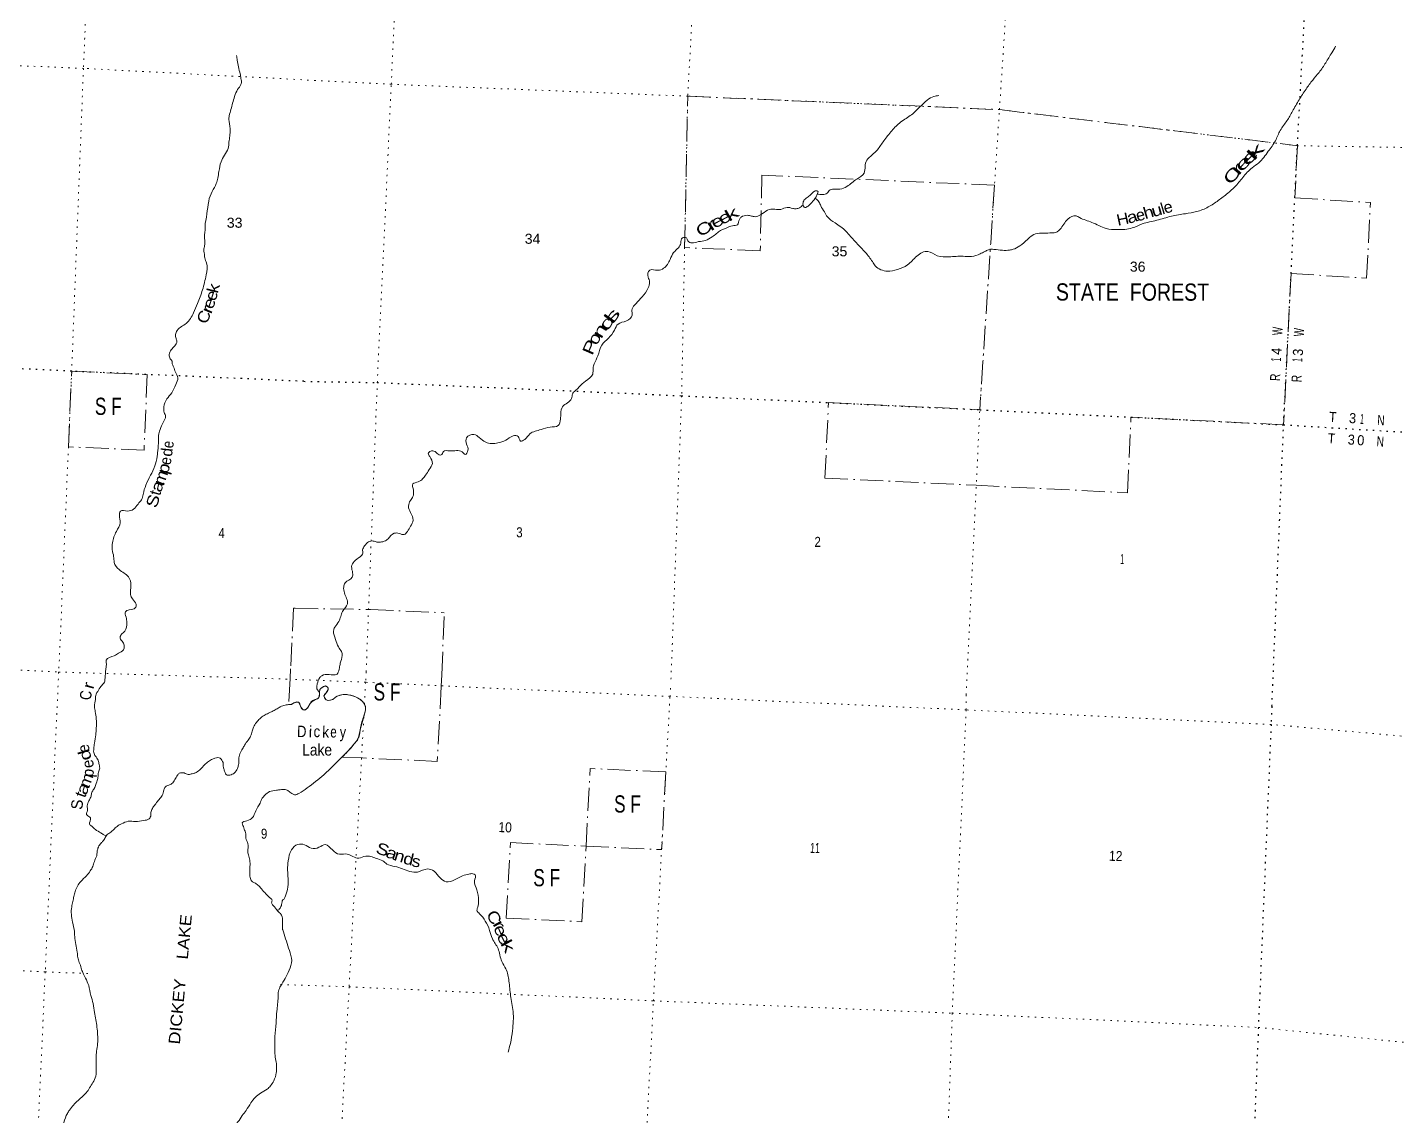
# Model space of a CAD drawing. Header units: feet. Extents: x -955330 to -733631, y 195788 to 387588.
# Drawn here: x -865786 to -841893, y 238313 to 257288 of the extents above; entities that cross this region are included whole.
import ezdxf
from ezdxf.enums import TextEntityAlignment as Align

# ---------------------------------------------------------------- set-up
doc = ezdxf.new("R2010")
doc.units = ezdxf.units.FT
doc.header["$LTSCALE"] = 80
doc.linetypes.add('DOT_DASHED', pattern=[7.7, 5, -1.2, 0.3, -1.2])
doc.linetypes.add('DOTTED', pattern=[1.5, 0.3, -1.2])
for name, color, linetype, lineweight in [('39', 7, 'Continuous', 13), ('41', 7, 'Continuous', 13), ('44', 7, 'DOT_DASHED', 13), ('6', 7, 'DOTTED', 25), ('7', 7, 'DOTTED', 13)]:
    doc.layers.add(name, color=color, linetype=linetype, lineweight=lineweight)

msp = doc.modelspace()

# ---------------------------------------------------------------- linework, layer by layer
at = {"layer": '39'}
for points in [[(-842973.04, 256961.35), (-843040.87, 256846.87), (-843145.74, 256673.26), (-843262.51, 256504.25), (-843373.69, 256369.45), (-843489.92, 256212.58), (-843611.46, 256027.57), (-843725.68, 255826.01), (-843822.02, 255662.15), (-843938.89, 255491.12), (-844023.77, 255312.54), (-844147.33, 255127.63), (-844313.97, 254928.46), (-844426.97, 254842.4), (-844592.32, 254671.55), (-844733.2, 254505.67), (-844855.37, 254395.7), (-845020.71, 254269.46), (-845193.47, 254157.75), (-845399.21, 254075.92), (-845592.76, 254040.17), (-845837.18, 253996.6), (-846092.95, 253925.17), (-846344.33, 253861.65), (-846521.3, 253790.67), (-846783.21, 253762.1), (-846976.21, 253783.08), (-847223.98, 253887.66), (-847438.32, 253972.47), (-847499.62, 254001.62), (-847641.49, 253947.29), (-847780.99, 253767.15), (-847882.82, 253704.91), (-847896.93, 253705.55), (-848022.48, 253699.13), (-848178.17, 253696.1), (-848287.6, 253644.34), (-848348.64, 253590.37), (-848481.08, 253476.81), (-848594.81, 253419.16), (-848658.05, 253405.84), (-848783.5, 253401.43), (-848932.23, 253418.37), (-849027.45, 253412.58), (-849091.6, 253379.02), (-849172.16, 253340.13), (-849323.74, 253294.35), (-849471.1, 253297.03), (-849715.96, 253287.95), (-849919.12, 253307.37), (-850083.42, 253381.78), (-850276.98, 253301.42), (-850437.56, 253146.58), (-850614.9, 253067.51), (-850790.03, 253037), (-850999.96, 253129.71), (-851051.08, 253205.03), (-851173.12, 253364.68), (-851431.23, 253642.05), (-851513.87, 253735.02), (-851703.18, 253881.53), (-851833.84, 253984.81), (-851888.44, 254072.45), (-851950.47, 254174.62), (-851983.54, 254247.09), (-852041.63, 254302.45), (-852049.89, 254307.95)], [(-862137.36, 256796.66), (-862125.23, 256714.91), (-862106.74, 256598.35), (-862076.14, 256481.19), (-862062.1, 256397.31), (-862054.02, 256356.34), (-862063.17, 256293.9), (-862120.11, 256205.41), (-862172.61, 256084.25), (-862206.65, 255968.26), (-862236.46, 255856.12), (-862266.07, 255748.03), (-862271.69, 255675.27), (-862259.36, 255597.56), (-862251.57, 255509.94), (-862257.27, 255394.58), (-862270.55, 255289.73), (-862286.14, 255178.92), (-862348.72, 255058.25), (-862408.88, 254945.59), (-862445.52, 254776.98), (-862467.56, 254658.37), (-862492.44, 254564.24), (-862563.78, 254429.81), (-862624.83, 254258.35), (-862656.11, 254034.69), (-862687.3, 253813.06), (-862689.69, 253723.91), (-862700.04, 253637.19), (-862691.45, 253565.75), (-862695.55, 253482.77), (-862709.14, 253412.43), (-862701.76, 253357.29), (-862694.07, 253267.64), (-862661.97, 253180.84), (-862668.15, 252974.21), (-862731.69, 252711.57), (-862818.23, 252474.42), (-862889.06, 252309.53), (-863017.36, 252127.19), (-863173, 252005.05), (-863200.81, 251933.38), (-863194.13, 251864.07), (-863178.48, 251812.58), (-863214.56, 251737.27), (-863278.76, 251665.38), (-863311.1, 251583.79), (-863294.64, 251507.91), (-863260.34, 251465.64), (-863260.43, 251423.04), (-863238.73, 251371.24), (-863205.02, 251276.25), (-863161.33, 251178.73), (-863199.5, 251060.92), (-863269.33, 250916.27), (-863353.49, 250808.84), (-863406.79, 250671.49), (-863399.39, 250575.77), (-863376.58, 250505.66), (-863411.64, 250410.01), (-863472.9, 250275.08), (-863498.07, 250174.88), (-863500.85, 250037.06), (-863515.31, 249867.35), (-863522.45, 249804.81), (-863562.93, 249640.45), (-863637.69, 249477.78), (-863720.92, 249307.42), (-863767.35, 249145.38), (-863796.26, 249051.45), (-863856.54, 248977.34), (-863935.86, 248885.91), (-864040.52, 248854.56), (-864164.04, 248850.53), (-864181.46, 248784.44), (-864165.78, 248651.79), (-864233.9, 248500.97), (-864302.4, 248301.47), (-864306.29, 248181.96), (-864281.85, 248063.08), (-864270.82, 247959.06), (-864188.09, 247833.24), (-864024.5, 247707.48), (-863979.37, 247557.14), (-863985.27, 247397.15), (-863954.59, 247322.6), (-863890.42, 247230.15), (-863903.71, 247165.89), (-864008.47, 247132.52), (-864076.92, 247097.36), (-864063.28, 247005.39)], [(-849893.21, 256099.76), (-849978.71, 256085.43), (-850096.84, 256019.87), (-850221.4, 255901.9), (-850366.95, 255766.64), (-850558.68, 255637.55), (-850713.03, 255486.48), (-850852.35, 255310.39), (-850964.45, 255155.36), (-851053.35, 255066.17), (-851150.51, 254973.3), (-851177.74, 254863.04), (-851197.1, 254748.37), (-851321.01, 254644.56), (-851496.61, 254514.73), (-851617.95, 254467.57), (-851745.24, 254467.3), (-851790.24, 254455.17), (-851839.37, 254396.6), (-851917.17, 254373.8), (-852011.84, 254380.15), (-852015.32, 254380.31)], [(-852009.18, 254394.22), (-852034.02, 254336.57), (-852109.27, 254236.61), (-852172.79, 254172.62), (-852226.4, 254148.71), (-852261.95, 254211.16), (-852238.66, 254279.02), (-852173.5, 254334.83), (-852112.55, 254386.78), (-852068.19, 254429.35), (-852025.3, 254439.56), (-852003.49, 254430.45), (-851997.9, 254420.06), (-852009.18, 254394.22)], [(-852258.8, 254196.14), (-852321.52, 254144.95), (-852378.89, 254127.3), (-852441.3, 254132.18), (-852539.44, 254150.86), (-852646.21, 254113.16), (-852753.06, 254118.05), (-852881.09, 254101.6), (-852999.96, 254019.86), (-853096.37, 253987.77), (-853158.5, 253998.72), (-853230.62, 254012.15), (-853341.23, 253978.69), (-853369.19, 253941.45), (-853403.75, 253847.75), (-853489.44, 253829.36), (-853592.08, 253793.51), (-853734.68, 253722.99), (-853806.08, 253663.41), (-853845.58, 253638.86), (-853959.78, 253571.09), (-854081.84, 253552.35), (-854198.05, 253529.27), (-854267.05, 253566.89), (-854293.07, 253616.73), (-854363.72, 253617.94), (-854394.07, 253528.1), (-854432.11, 253446.72), (-854518.82, 253361.48), (-854576.75, 253242.49), (-854690.87, 253087.55), (-854791.4, 253053.63), (-854934.82, 253054.1), (-854962.51, 252933.73), (-854944.19, 252892.35), (-854983.26, 252699.51), (-855094.63, 252560.67), (-855198.84, 252445.82), (-855245.32, 252356.72), (-855239.01, 252273.31), (-855338.63, 252170.42), (-855486.64, 252114.34), (-855547.87, 252011.72), (-855651.27, 251870.48), (-855771.98, 251748.28), (-855839.18, 251558.76), (-855901.88, 251423.77), (-855921.6, 251345.61), (-855928.3, 251242.52), (-856052.95, 251122.53), (-856168.89, 251016.33), (-856232.5, 250950.31), (-856281.36, 250897.8), (-856295.21, 250815.32), (-856369.26, 250741.67), (-856453.13, 250674.55), (-856484.76, 250556.38), (-856489.17, 250459.28), (-856532.81, 250343.69), (-856671.29, 250319.61), (-856828.82, 250276.12), (-857022.1, 250201.84), (-857113.48, 250102.63), (-857187.44, 250075.6), (-857230.23, 250156.61), (-857312.7, 250164.44), (-857445.41, 250089.41), (-857580.86, 250042.89), (-857794.47, 250054.68), (-857907.82, 250138.93), (-858000.36, 250191.81), (-858126.29, 250132.69), (-858127.31, 250021.24), (-858104.15, 249908.68), (-858149.7, 249839.81), (-858204.22, 249884.87), (-858306.12, 249909.8), (-858423.6, 249903.01), (-858531.19, 249891.71), (-858568.22, 249832.58), (-858641.72, 249860.27), (-858716.39, 249906.25), (-858795.4, 249857.15), (-858769.56, 249803.26), (-858724.49, 249683.62), (-858777.85, 249576.59), (-858844.85, 249480.31), (-858894.16, 249417.7), (-858969.32, 249364.37), (-859061.88, 249328.05), (-859050.81, 249216.05)], [(-859050.81, 249216.05), (-859063.84, 249107.17), (-859107.38, 249038.2), (-859140.02, 248942.39), (-859104.85, 248827.25), (-859060.33, 248695.47), (-859103.42, 248592.02), (-859160.34, 248495.29), (-859217.17, 248445.18), (-859303.21, 248463.3), (-859389.9, 248467.26), (-859495.21, 248372.74), (-859524.63, 248347.73), (-859608.95, 248315.09), (-859689.77, 248314.73), (-859753.65, 248331.84), (-859839.15, 248317.5), (-859904.96, 248247.53), (-859940.34, 248180.22), (-859937.14, 248117.23), (-859984.26, 248058.56), (-860087.09, 247974.06), (-860131.46, 247886.89), (-860114.34, 247774.61), (-860123.7, 247702.05), (-860245.32, 247604.22), (-860270.81, 247532.4), (-860257.44, 247426.37), (-860205.33, 247239.51), (-860290.39, 247101.49), (-860322.48, 247017.81), (-860356.86, 246928.15), (-860426.06, 246827.93), (-860447.15, 246764.02), (-860413.45, 246616.51), (-860362.89, 246484.46), (-860309.93, 246405), (-860296.84, 246337.5), (-860329.3, 246201.13), (-860345.4, 246120.21), (-860357.93, 246069.91)], [(-864063.28, 247005.39), (-864051.85, 246909.47), (-864085.48, 246761), (-864149.09, 246701.25), (-864170.44, 246637.38), (-864121.31, 246568), (-864096.38, 246499.82), (-864111.79, 246433.63), (-864195.36, 246378.92), (-864272.48, 246332.02), (-864410.91, 246256.29), (-864412.49, 246226.69)], [(-864412.49, 246226.69), (-864409.64, 246155.94), (-864418.11, 246103.69), (-864423.3, 246035.07), (-864431.82, 245938.27), (-864443.05, 245869.94), (-864487.88, 245815.35), (-864546.08, 245733.04), (-864592.7, 245640.05), (-864599.9, 245571.53), (-864615.86, 245444.7), (-864601.8, 245356.95), (-864585.41, 245232.64), (-864585.05, 245066.55), (-864594.41, 244951.56), (-864617.15, 244808.84), (-864627.67, 244712.12), (-864623.66, 244624.85), (-864586.09, 244566.37), (-864547.35, 244489.61), (-864530.72, 244413.89), (-864524.65, 244371.07), (-864546.01, 244301.2), (-864556.26, 244210.55), (-864575.9, 244134.51), (-864628.22, 244005.34), (-864663.19, 243946.24), (-864676.15, 243884.07), (-864705.37, 243818.62), (-864730.29, 243759.04), (-864746.42, 243715.24), (-864736.38, 243627.68), (-864756.91, 243576), (-864714.84, 243527.43), (-864685.73, 243503.78), (-864702.94, 243393.2), (-864664.24, 243358.97), (-864600.44, 243301.28), (-864504.49, 243242.07), (-864451.63, 243209.19), (-864412.91, 243190.53)], [(-860692.5, 245690.24), (-860741.5, 245781.27), (-860730.3, 245841.04), (-860689.24, 245949.36), (-860651.91, 245982.98), (-860524.98, 246005.39), (-860386.86, 246012.86), (-860364.46, 246042.74), (-860357.93, 246069.91)], [(-861181.5, 245485.48), (-861112, 245515.95), (-861057, 245521.95), (-861022, 245447.95), (-860967, 245385.95), (-860904, 245417.95), (-860856, 245500.95), (-860786, 245561.95), (-860710, 245592.95), (-860693, 245640.95), (-860687, 245735.95), (-860650, 245774.95), (-860581, 245798.95), (-860543, 245765.95), (-860572, 245691.95), (-860610, 245638.95), (-860607, 245597.95), (-860560, 245557.95), (-860463, 245570.95), (-860397, 245618.95), (-860277, 245653.95), (-860190, 245650.95), (-860027, 245596.95), (-859936, 245526.95), (-859889, 245426.95), (-859918, 245285.95), (-859975, 245073.95), (-860009, 244913.95), (-860072, 244812.95), (-860284, 244578.95), (-860617, 244256.95), (-860907, 244025.95), (-861051, 243931.95), (-861126, 243907.95), (-861176, 243931.95), (-861239, 243974.95)], [(-861181.5, 245485.48), (-861195.6, 245480.73), (-861229.8, 245479.27), (-861272.01, 245474.18), (-861352.06, 245452.35), (-861397.73, 245428.43), (-861468.13, 245387.2), (-861532.12, 245353.77), (-861581.67, 245327.75), (-861659.92, 245290.94), (-861731.07, 245233.55), (-861792.45, 245169.61), (-861840.7, 245084.81), (-861868.01, 245017.24), (-861894.24, 244929.37), (-861937.72, 244860.54), (-861998.21, 244772.26), (-862035.29, 244711.23), (-862081.81, 244620.26), (-862098.08, 244529.9), (-862104.68, 244430.97), (-862123.76, 244367.06), (-862177.85, 244286.58), (-862254, 244251.7), (-862314.2, 244256.57), (-862338.65, 244294.18), (-862356.31, 244347.67), (-862369.86, 244402.99), (-862374.8, 244470.05), (-862395.13, 244509.49), (-862423.78, 244543.25), (-862463.51, 244555.25), (-862516.24, 244547.62), (-862573.92, 244519.96), (-862642.4, 244476.61), (-862716.03, 244409.21), (-862785.83, 244337.57), (-862864.73, 244286.61), (-862927.89, 244271.37), (-862984.82, 244259.88), (-863054.04, 244287.45), (-863098.17, 244291.56), (-863136.92, 244281.24), (-863168.66, 244248.31), (-863212.51, 244171.4), (-863266.04, 244103.04), (-863321.71, 244075.29), (-863379.4, 244047.64), (-863406.14, 243992.19), (-863436.86, 243894.41), (-863488.38, 243825.96), (-863548.22, 243751.82), (-863595.72, 243683.18), (-863629.15, 243613.88), (-863631.96, 243553.26), (-863663.19, 243487.9), (-863759.25, 243458.01), (-863902.98, 243442.51), (-864027.78, 243444.36), (-864144.6, 243401.27), (-864223.23, 243356.37), (-864280.21, 243300.33), (-864332.71, 243254.21), (-864393.06, 243212.5), (-864420.78, 243179.38), (-864456.12, 243112.19), (-864494.18, 243073.49), (-864539.2, 243014.85), (-864555.14, 242975.1), (-864570.01, 242915.05), (-864577.31, 242844.51), (-864618.27, 242743.16), (-864644.41, 242657.31), (-864690.37, 242578.47), (-864754.6, 242496.44), (-864856.04, 242393.89), (-864914.06, 242315.62), (-864952.73, 242220.24), (-864974.75, 242136.22), (-864992.94, 242047.97), (-865013.43, 241953.75), (-864999.58, 241687.79), (-864966.97, 241522.21), (-864960.95, 241434.84), (-864941.1, 241298.21), (-864917.14, 241163.41), (-864907.38, 241069.79), (-864881.16, 240983.5), (-864845.46, 240884.6), (-864820.89, 240806.48), (-864771.02, 240708.94), (-864716.44, 240582.82)], [(-861333.24, 241549.26), (-861336.9, 241568.69), (-861343.32, 241780.45), (-861374.96, 241836.62), (-861427.07, 241885.67), (-861462.91, 241937.99), (-861499.42, 241976.17), (-861527.5, 242022.05), (-861520.95, 242076.42), (-861555.63, 242110.46), (-861628.82, 242182.77), (-861705.56, 242265.38), (-861764.87, 242332.99), (-861827.5, 242372.4), (-861870.6, 242398.74), (-861901.77, 242465.02), (-861909.33, 242562.59), (-861904.92, 242657.56), (-861907.9, 242767.07), (-861929.81, 242859.24), (-861944.81, 242926.78), (-861938.26, 242981.15), (-861939.19, 243048.03), (-861960.78, 243103.73), (-861974.7, 243150.96), (-861976.1, 243207.74), (-861998.48, 243289.8), (-862028.8, 243374.27), (-862038.99, 243415.25), (-861958.63, 243453.99), (-861863.65, 243504.19), (-861801.46, 243628.84), (-861728.76, 243763.12), (-861690.66, 243846.38), (-861645.92, 243898.95), (-861562.43, 243961.84), (-861442.44, 243986.55), (-861377.56, 243995.64), (-861292.86, 243997.72), (-861253.61, 243985.63), (-861239, 243974.95)], [(-861312.69, 242080.81), (-861261, 242213.95), (-861237, 242386.95), (-861248, 242596.95), (-861237, 242756.95), (-861180, 242946.95), (-861070, 243041.95), (-860955, 243035.95), (-860837, 242973.95), (-860701, 242990.95), (-860590, 243037.95), (-860468, 242946.95), (-860344, 242869.95), (-860207, 242873.95), (-860109, 242829.95), (-860009, 242802.95), (-859887, 242836.95), (-859799, 242829.95), (-859705, 242796.95), (-859589.8, 242754.79), (-859519, 242699.95), (-859377, 242656.95), (-859117, 242570.95), (-858981, 242558.95), (-858808, 242613.95), (-858694, 242572.95), (-858589, 242458.95), (-858484, 242390.95), (-858336, 242421.95), (-858198, 242493.95), (-858087, 242524.95), (-858018, 242530.95), (-857980, 242512.95), (-857988, 242404.95), (-857948, 242249.95), (-857920, 242064.95), (-857932, 241949.95), (-857946, 241895.95), (-857900, 241831.95), (-857801, 241705.95), (-857725, 241542.95), (-857678, 241397.95), (-857579, 241227.95), (-857513, 240998.95), (-857443, 240871.95), (-857388, 240657.95), (-857360, 240403.95), (-857316, 240129.95), (-857327, 239792.95), (-857363, 239571.95), (-857404, 239419.95)], [(-861312.69, 242080.81), (-861318.17, 242081.54), (-861349.14, 242016.84), (-861371.85, 241942.5), (-861404.12, 241902.81), (-861428.35, 241887.27)], [(-861333.24, 241549.26), (-861321.64, 241515.93), (-861218, 241191.95), (-861177, 241016.95), (-861221, 240846.95), (-861371, 240571.68)], [(-864716.44, 240582.82), (-864678.18, 240408.87), (-864640.52, 240265.33), (-864613.38, 240112.15), (-864591.15, 239983.52), (-864560.84, 239724.88), (-864562.12, 239566.97), (-864580.27, 239436.19), (-864587.63, 239321.1), (-864586.75, 239209.67), (-864588.11, 239136.83), (-864588.87, 239033.58), (-864628.57, 238915.96), (-864687.34, 238821.53), (-864741.9, 238730.94), (-864815.9, 238655.45), (-864900.04, 238578.42), (-864982.37, 238497.24), (-865051, 238407.32), (-865087.88, 238350.33), (-865147.64, 238191.14), (-865171.54, 238066.7), (-865165.29, 237940.84), (-865147.68, 237842.8), (-865099.65, 237662.31), (-865017.26, 237484.25), (-864933.36, 237425.61), (-864859.84, 237403.91), (-864757.24, 237401.09), (-864643.09, 237430.13), (-864491.36, 237487.77), (-864392.03, 237501.31), (-864322.94, 237514.25), (-864264.66, 237511.5), (-864240.03, 237477.93), (-864232.41, 237424.91), (-864231.02, 237368.14), (-864155.96, 237249.16), (-864099.09, 237129.01), (-863954.58, 236943.97), (-863838.54, 236796.72), (-863705.89, 236703.37), (-863553.29, 236649.59), (-863447.79, 236622.33), (-863294.19, 236633.3), (-863204.73, 236651.36), (-863139.19, 236674.59), (-863096.56, 236725.23), (-863061.82, 236822.83), (-863041.89, 236904.92), (-863015.75, 236990.77), (-862990.32, 237017.92), (-862967.32, 237079.62), (-862971, 237217.51), (-862988, 237285.14), (-862971.07, 237389.66), (-862911.31, 237548.85), (-862865.26, 237629.71), (-862778.92, 237710.7), (-862683.09, 237779.08), (-862554.45, 237860.09), (-862420.94, 237959.1), (-862306.55, 238036.73), (-862198.1, 238116.67), (-862113.48, 238203.81), (-862042, 238311.82), (-861973.28, 238403.76), (-861888.71, 238533.43), (-861813.68, 238631.15), (-861719.57, 238705.69), (-861603.65, 238773.13), (-861546.57, 238831.19), (-861490.09, 238919.66), (-861445.44, 239057.29), (-861443.51, 239142.26), (-861446.77, 239245.7), (-861467.65, 239360.1), (-861472.87, 239508.18), (-861468.45, 239690.25), (-861449.36, 239928.32), (-861435.87, 240132.23), (-861414.2, 240382.34), (-861407.41, 240485.3), (-861371, 240571.68)]]:
    msp.add_spline(points, degree=3, dxfattribs=at)
at = {"layer": '44'}
for p, q in [((-843639.81, 255226.07), (-843685.01, 254314.87)), ((-852979.3, 254712.11), (-853006.12, 253392.04)), ((-848921.97, 254537.28), (-852979.3, 254712.11)), ((-848921.97, 254537.28), (-849178.55, 250621.85)), ((-843685.01, 254314.87), (-842367.35, 254234.96)), ((-842432.76, 252916.5), (-842367.35, 254234.96)), ((-853006.12, 253392.04), (-854325.24, 253448.88)), ((-843750.42, 252996.4), (-842432.76, 252916.5)), ((-858559.85, 246001.05), (-858518.23, 247081.55)), ((-854652.75, 244304.86), (-855971.38, 244366)), ((-854652.75, 244304.86), (-854726.5, 242950.13)), ((-856116.87, 241693.18), (-856045.12, 243011.27)), ((-856045.12, 243011.27), (-854726.5, 242950.13)), ((-857435.5, 241754.31), (-856116.87, 241693.18))]:
    msp.add_line(p, q, dxfattribs=at)
for points in [[(-854325.24, 253448.88), (-854271.6, 256089.02), (-848835.63, 255854.79), (-843639.81, 255226.07)], [(-843750.42, 252996.4), (-843881.23, 250359.49), (-846541.78, 250491.26)], [(-865069.9, 249973.87), (-865013.59, 251292.67), (-863694.83, 251235.39)], [(-863694.83, 251235.39), (-863751.14, 249916.59), (-865069.9, 249973.87)], [(-851878.38, 249426.94), (-851815.66, 250745.45), (-849178.55, 250621.85)], [(-851878.38, 249426.94), (-849242.1, 249303.38), (-846604.5, 249172.75), (-846541.78, 250491.26)], [(-861117.01, 247158.75), (-861146.37, 247160.02), (-861173.17, 246557.47), (-861197.92, 246102.56)], [(-861117.01, 247158.75), (-859802.76, 247137.31), (-858518.23, 247081.55)], [(-861197.92, 246102.56), (-861205.41, 245934.14), (-861230.16, 245479.23)], [(-858559.85, 246001.05), (-858568.59, 245803.76), (-858640.12, 244489.73)], [(-860298.04, 244564.76), (-860136.72, 244737.24), (-860057.93, 244831.32), (-860032.52, 244861.83), (-860009.65, 244905.05), (-859976.61, 245065.25), (-859920.7, 245268.66), (-859892.75, 245385.63), (-859887.66, 245454.28), (-859905.45, 245484.79), (-859943.57, 245533.1), (-859986.78, 245576.33), (-860065.56, 245614.47), (-860136.72, 245639.9), (-860228.21, 245657.7), (-860301.91, 245652.61), (-860383.23, 245624.64), (-860421.35, 245604.3), (-860462.01, 245571.24), (-860502.67, 245558.53), (-860548.42, 245550.9), (-860581.46, 245568.7), (-860606.87, 245601.76), (-860617.03, 245634.81), (-860589.08, 245667.87), (-860561.12, 245711.09), (-860543.34, 245744.15), (-860543.34, 245764.49), (-860558.58, 245787.37), (-860586.54, 245805.17), (-860622.12, 245797.54), (-860662.78, 245764.49), (-860688.19, 245741.6), (-860693.28, 245683.12), (-860698.36, 245617.01), (-860716.15, 245591.59), (-860764.43, 245566.16), (-860822.88, 245535.65), (-860855.92, 245497.51), (-860896.58, 245428.85), (-860929.62, 245395.8), (-860949.95, 245383.08), (-860975.37, 245390.71), (-861003.32, 245423.77), (-861031.28, 245472.08), (-861059.23, 245522.93), (-861084.65, 245528.02), (-861140.56, 245507.68), (-861181.57, 245483.36)], [(-861230.16, 245479.23), (-861205.42, 245479.02), (-861181.57, 245483.36)], [(-858640.12, 244489.73), (-859944.72, 244550.21), (-860298.04, 244564.76)], [(-857435.5, 241754.31), (-857363.75, 243072.4), (-856045.12, 243011.27), (-855971.38, 244366)]]:
    msp.add_lwpolyline(points, dxfattribs=at)
at = {"layer": '6'}
for points in [[(-844083.97, 245449.63), (-843881.23, 250359.49), (-843639.81, 255226.07), (-843344.43, 260613.22), (-843072.58, 266104.84), (-842795.47, 271267.79), (-842530.37, 276388.73), (-842294.13, 280919.02)], [(-860964.49, 251116.79), (-865013.59, 251292.67), (-870263.92, 251536.14), (-875477.55, 251785.92), (-880936.39, 251982.9), (-886240.96, 252192.53), (-891689, 252527.18)], [(-860964.49, 251116.79), (-859684.57, 251095.91), (-854377.72, 250865.54), (-849178.55, 250621.85), (-843881.23, 250359.49), (-839674.53, 250104.39), (-838624.7, 250044.25), (-834451.26, 249812.97), (-833245.11, 249725.41), (-830242.96, 249608.96)], [(-844083.97, 245449.63), (-844099, 245132.95), (-844321, 239849.95), (-844531, 234551.95), (-844741, 229225.95), (-844967, 223898.95), (-845197, 218593.95)]]:
    msp.add_lwpolyline(points, dxfattribs=at)
at = {"layer": '7'}
for points in [[(-859878.87, 246051.77), (-859684.57, 251095.91), (-859440.07, 256296.85), (-859204.27, 261617.79), (-858964.78, 267019.66), (-858724.96, 272206.62), (-858501.73, 277384.21), (-858298.87, 281847.1)], [(-852999.91, 281531.95), (-853194.7, 277157.89), (-853414.53, 272010.56), (-853682.58, 266824.89), (-853977.69, 261399.21), (-854271.6, 256089.02), (-854377.72, 250865.54), (-854565.93, 245847.98)], [(-849414.99, 245651.61), (-849178.55, 250621.85), (-848835.63, 255854.79), (-848482.6, 261265.66), (-848165.9, 266410.59), (-847966.58, 271595.35), (-847770.94, 276743.78), (-847585.76, 281217.62)], [(-864432.15, 264676.24), (-864575.8, 262019.81), (-864808.89, 256573.76), (-865013.59, 251292.67), (-865228.56, 246258.25)], [(-860762.31, 256363.42), (-864808.89, 256573.76), (-870011.92, 256792.57), (-875289.85, 256968.43), (-880701.12, 257227.98), (-885960.62, 257449.59), (-891250.25, 257634.14), (-891481.55, 257725.21)], [(-830055.66, 254649.83), (-834208.25, 254892.34), (-839420.71, 255154.89), (-843639.81, 255226.07), (-848835.63, 255854.79), (-854271.6, 256089.02), (-859440.07, 256296.85), (-860762.31, 256363.42)], [(-889342.93, 247110.5), (-886388.16, 246975.03), (-881179.72, 246745.29), (-875759.2, 246527.82), (-870455.16, 246317.87), (-865240.55, 246047.34), (-861164.68, 245921.55)], [(-865228.56, 246258.25), (-865240.55, 246047.34), (-865474.95, 240819.14), (-865721.12, 235380.87), (-865979.51, 230026.22), (-866218.17, 224836.7), (-866490.32, 219446.24)], [(-838839, 244667.95), (-844099, 245132.95), (-849416, 245386.95), (-854581, 245622.95), (-859887, 245868.95), (-861164.68, 245921.55)], [(-859878.87, 246051.77), (-859887, 245868.95), (-859907.04, 245500.73)], [(-855852, 219038.95), (-855629.43, 224290.71), (-855394, 229695.95), (-855139.75, 235078.12), (-854870, 240313.95), (-854581, 245622.95), (-854565.93, 245847.98)], [(-849414.99, 245651.61), (-849416, 245386.95), (-849658, 240098.95), (-849847, 234783.95), (-850079, 229470.95), (-850302, 224149.95), (-850511, 218821.95)], [(-859919.78, 245266.77), (-860176, 240559.95), (-860459, 235246.95), (-860679, 229936.95), (-860903, 224601.95), (-861105, 219280.95)], [(-864733.01, 240790.18), (-865474.95, 240819.14), (-870697.04, 241102.18), (-876013.89, 241296.53), (-881455.91, 241484.64), (-884854.55, 241604.62)], [(-861369.83, 240597.94), (-860176, 240559.95), (-854870, 240313.95), (-849658, 240098.95), (-844321, 239849.95), (-839137, 239320.95), (-833718, 239100.95), (-830642.22, 238863.81)]]:
    msp.add_lwpolyline(points, dxfattribs=at)

# ---------------------------------------------------------------- texts
at = {"layer": '41'}
for s, rotation, width, p in [('k', 45.85, 2.25, (-844300.05, 255054.74)), ('e', 46.912, 1.95, (-844516.35, 254855.69)), ('e', 44.962, 2.05, (-844406.86, 254961.41)), ('C', 49.238, 1.6, (-844706.07, 254644.37)), ('r', 50.081, 2.05, (-844611.5, 254757.71)), ('e', 14.655, 1.05, (-845871.97, 254059.85)), ('e', 27.032, 1.4, (-853715.59, 253821.9)), ('e', 27.842, 1.4, (-853584.22, 253888.35)), ('k', 30.226, 1.7, (-853455.68, 253951.33)), ('H', 12.231, 1.1, (-846665.89, 253848.47)), ('a', 18.362, 1.25, (-846492.39, 253889.78)), ('e', 15.07, 1.05, (-846352.83, 253924.51)), ('h', 16.338, 1.2, (-846209.03, 253968.13)), ('u', 15.613, 1.25, (-846067.25, 254004.32)), ('C', 31.98, 1.4, (-853940.15, 253696.21)), ('r', 34.362, 1.8, (-853803.25, 253770.71)), ('k', 75.976, 1.2, (-862446.95, 252717.17)), ('e', 70.806, 1.2, (-862524.2, 252445.26)), ('e', 72.097, 1.15, (-862482.03, 252583.97)), ('C', 68.17, 1.15, (-862617.64, 252203.57)), ('r', 67.31, 1.4, (-862559.58, 252334.62)), ('s', 54.483, 1.95, (-855508.75, 252199.23)), ('n', 59.745, 1.6, (-855719.65, 251948.48)), ('d', 54.427, 1.85, (-855602.56, 252085.7)), ('P', 66.348, 1.45, (-855885.6, 251673.43)), ('o', 64.998, 1.3, (-855811.38, 251820.83)), ('e', 83.405, 0.85, (-863237.06, 250005.59)), ('e', 81.508, 0.9, (-863279.58, 249715.81)), ('m', 71.107, 1.1, (-863368.09, 249406.23)), ('p', 73.82, 1.2, (-863315.76, 249572.19)), ('a', 71.595, 1.25, (-863427.73, 249256.09)), ('S', 72.039, 1.25, (-863502.44, 248999.7)), ('r', 75.667, 1.2, (-864624.14, 245789.89)), ('C', 83.493, 0.85, (-864669.17, 245631.41)), ('D', 358.795, 0.85, (-861003.61, 244911.73)), ('c', 358.795, 0.85, (-860739.6, 244912.01)), ('k', 358.795, 0.9, (-860586.42, 244903.72)), ('e', 358.795, 0.75, (-860449.44, 244905.73)), ('y', 358.795, 0.8, (-860285.91, 244899.55)), ('d', 107.604, 1.35, (-864689.1, 244630.54)), ('e', 99.803, 0.95, (-864708.9, 244729.93)), ('m', 69.537, 1.1, (-864670.24, 244125.2)), ('p', 84.081, 0.95, (-864630.06, 244280.15)), ('t', 70.47, 1.05, (-864766.34, 243879.76)), ('a', 69.032, 1.3, (-864726.76, 243979.33)), ('S', 341.766, 1.25, (-859621.02, 242860.16)), ('a', 341.168, 1.25, (-859464.12, 242795.99)), ('n', 343.999, 1.2, (-859321.44, 242745.42)), ('d', 346.576, 1.2, (-859160.27, 242691.17)), ('s', 350.327, 1.15, (-859021.68, 242649.12)), ('DICKEY    LAKE', 84.644, 1.15, (-863022.15, 240680.1)), ('C', 296.209, 1.25, (-857736.95, 241725.62)), ('r', 298.734, 1.6, (-857645.79, 241597.54)), ('e', 292.258, 1.25, (-857626.86, 241505.03)), ('e', 296.117, 1.35, (-857565.45, 241357.02)), ('k', 298.268, 1.6, (-857494.75, 241223.21))]:
    msp.add_text(s, height=200, rotation=rotation, dxfattribs=dict(at, width=width)).set_placement(p, align=Align.CENTER)
for s, rotation, p in [('l', 16.552, (-845962.24, 254033.29)), ('d', 84.386, (-863257.04, 249872.22)), ('t', 74.462, (-863462.4, 249147.58)), ('i', 358.795, (-860851.79, 244906.53)), ('e', 100.51, (-864635.28, 244461.89)), ('S', 84.322, (-864820.58, 243727.35))]:
    msp.add_text(s, height=200, rotation=rotation, dxfattribs=at).set_placement(p, align=Align.CENTER)
at = {"layer": '41', "width": 0.9}
msp.add_text('Lake', height=200, dxfattribs=at).set_placement((-860994.68, 244590.98))
at = {"layer": '44'}
for s, width, p in [('STATE  FOREST', 0.85, (-847851.39, 252525.31)), ('S F', 0.75, (-864609.67, 250531.47)), ('S F', 0.75, (-859749.28, 245551.3)), ('S F', 0.75, (-855555.37, 243597.44)), ('S F', 0.75, (-856964.65, 242311.85))]:
    msp.add_text(s, height=300, rotation=359.919, dxfattribs=dict(at, width=width)).set_placement(p)
at = {"layer": '6'}
for s, rotation, width, p in [('W', 87.16, 0.65, (-843900.53, 251988.74)), ('W', 87.16, 0.65, (-843525.89, 251968.14)), ('4', 87.16, 0.95, (-843917.97, 251637.11)), ('3', 87.16, 0.95, (-843543.28, 251619.21)), ('1', 87.16, 0.5, (-843925.04, 251494.65)), ('1', 87.16, 0.5, (-843554, 251485.3)), ('R', 87.16, 0.75, (-843940.5, 251182.95)), ('R', 87.16, 0.75, (-843566.06, 251160.93)), ('T', 356.53, 0.9, (-843028.56, 250407.97)), ('3', 356.53, 0.95, (-842682.65, 250386.99)), ('1', 356.53, 0.5, (-842518.1, 250374.63)), ('N', 356.53, 0.75, (-842188.23, 250350.85)), ('T', 356.53, 0.9, (-843051.26, 250033.65)), ('3', 356.53, 0.95, (-842705.35, 250012.68)), ('0', 356.53, 0.95, (-842540.29, 250002.67)), ('N', 356.53, 0.75, (-842199.18, 249981.98))]:
    msp.add_text(s, height=175, rotation=rotation, dxfattribs=dict(at, width=width)).set_placement(p, align=Align.CENTER)
at = {"layer": '7'}
for s, width, p in [('33', 1.05, (-862308.1, 253794.76)), ('34', 1.05, (-857113.42, 253515.12)), ('35', 1.05, (-851761.44, 253295.94)), ('36', 1.05, (-846561.93, 253029.3)), ('4', 0.85, (-862453.69, 248383.35)), ('3', 0.85, (-857260.95, 248396.41)), ('2', 0.85, (-852061.43, 248229.76)), ('1', 0.4, (-846728.6, 247929.79)), ('9', 0.85, (-861713.52, 243140.84))]:
    msp.add_text(s, height=175, dxfattribs=dict(at, width=width)).set_placement(p)
for s, width, p in [('10', 0.9, (-857575, 243256.95)), ('11', 0.65, (-852138, 242894.95)), ('12', 0.9, (-846928, 242756.95))]:
    msp.add_text(s, height=175, rotation=358.105, dxfattribs=dict(at, width=width)).set_placement(p)

doc.saveas('drawing.dxf')
